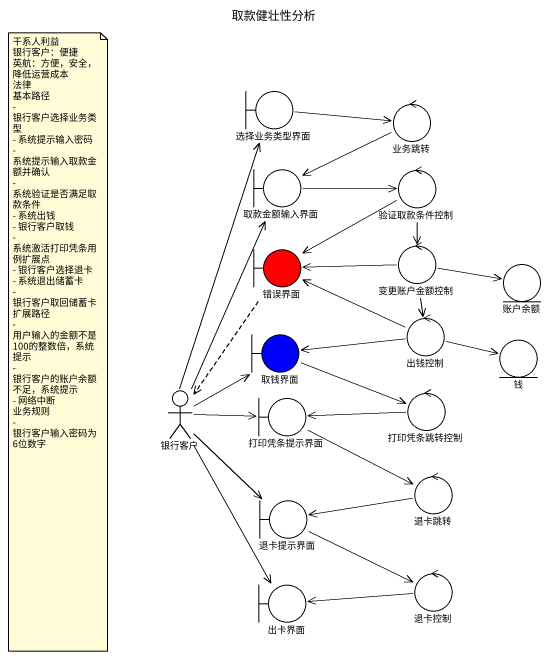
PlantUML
@startuml
title 取款健壮性分析
boundary 选择业务类型界面
control 业务跳转
boundary 取款金额输入界面
control 验证取款条件控制
boundary 错误界面 #FF0000
control 变更账户金额控制
entity 账户余额
control 出钱控制
boundary 取钱界面 #0000FF
entity 钱
actor 银行客户
control 打印凭条跳转控制
boundary 打印凭条提示界面
boundary 退卡提示界面
control 退卡跳转
boundary 出卡界面
control 退卡控制
选择业务类型界面 -right-> 业务跳转
业务跳转 -left-> 取款金额输入界面
取款金额输入界面 -right-> 验证取款条件控制
验证取款条件控制 -left-> 错误界面
验证取款条件控制 --> 变更账户金额控制
错误界面 ..> 银行客户
变更账户金额控制 -left-> 错误界面
变更账户金额控制 -right-> 账户余额
变更账户金额控制 --> 出钱控制
出钱控制 -left-> 错误界面
出钱控制 -left-> 取钱界面
出钱控制 -right-> 钱
取钱界面 -right-> 打印凭条跳转控制
银行客户 -up-> 选择业务类型界面
银行客户 -up-> 取款金额输入界面
银行客户 -up-> 取钱界面
银行客户 -right-> 打印凭条提示界面
银行客户 --> 退卡提示界面
银行客户 --> 出卡界面
打印凭条跳转控制 -left-> 打印凭条提示界面
打印凭条提示界面 -right-> 退卡跳转
退卡提示界面 -right-> 退卡控制
退卡跳转 -left-> 退卡提示界面
退卡控制 -left-> 出卡界面
note as N1
  干系人利益
  银行客户：便捷
  英航：方便，安全，降低运营成本
  法律
  基本路径
  - 银行客户选择业务类型
  - 系统提示输入密码
  - 系统提示输入取款金额并确认
  - 系统验证是否满足取款条件
  - 系统出钱
  - 银行客户取钱
  - 系统激活打印凭条用例扩展点
  - 银行客户选择退卡
  - 系统退出储蓄卡
  - 银行客户取回储蓄卡
  扩展路径
  - 用户输入的金额不是100的整数倍，系统提示
  - 银行客户的账户余额不足，系统提示
  - 网络中断
  业务规则
  - 银行客户输入密码为6位数字
end note
@enduml
